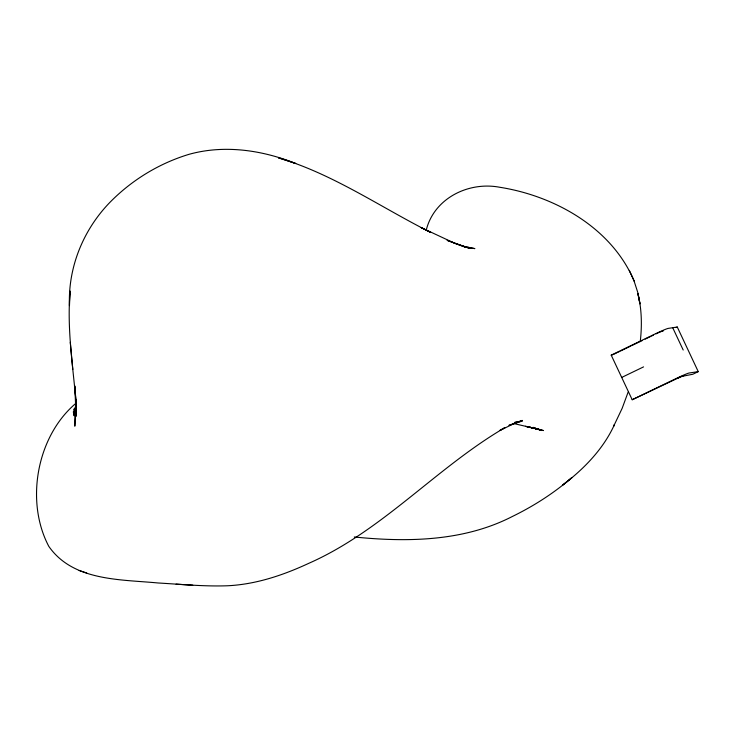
<?xml version="1.0" encoding="UTF-8"?>
<svg xmlns="http://www.w3.org/2000/svg" width="735" height="735" viewBox="0 0 735 735"><rect width="100%" height="100%" fill="white"/><g stroke="black" fill="none" stroke-linecap="round" stroke-linejoin="round"><path stroke-width="1.1" d="M75.733 399.509L74.823 426.19L75.843 406.804L74.152 415.688L76.1 408.173M640.24 341.674C642.096 325.669 641.811 309.316 637.916 293.632L639.955 303.904L637.796 292.521L633.919 280.513C611.373 227.62 554.521 195.877 499.662 187.25C468.535 181.334 434.073 198.211 426.199 230.285M74.152 415.688L76.063 405.757M628.094 392.205L622.141 408.366L613.697 426.098L614.442 424.628C603.316 449.094 583.976 468.884 562.799 484.981L571.812 477.676C554.052 492.983 534.198 505.763 513.168 516.089L512.754 516.282C464.07 541.456 407.622 542.366 354.307 536.991M76.256 407.227L73.509 414.228L76.091 408.348M76.091 407.603L73.27 412.179L76.128 407.75M75.971 407.061L73.822 409.514L75.916 407.153M75.319 403.809C36.676 436.875 25.1 501.61 48.822 546.39C73.142 581.229 120.292 579.345 158.154 582.984C181.205 584.307 204.238 586.585 227.363 585.777C255.789 584.435 283.067 575.266 308.7 563.359C382.503 530.808 436.195 467.782 505.083 427.531L499.837 430.462L515.088 423.112L522.245 420.42L508.951 425.372L522.291 421.045L514.463 422.487M611.208 355.134L654.949 334.03A12.339 0.671 -25.2 0 1 668.161 328.407L677.266 327.02L698.25 371.625L692.783 374.262L681.446 376.467L632.192 399.739L611.208 355.134L612.347 354.968M613.256 354.527L616.904 352.763M617.813 352.322L619.633 351.449M620.542 351.008L630.566 346.167M631.484 345.726L639.68 341.775M640.589 341.334L642.418 340.452M645.146 339.129L650.613 336.492M651.532 336.051L653.351 335.169M676.237 327.516L677.266 327.02M621.7 377.441L643.566 366.884M632.192 399.739L675.934 378.626A12.339 0.671 -25.2 0 1 689.145 373.003L698.25 371.625M656.089 333.855L656.585 333.616M677.073 378.452L683.679 375.64M657.099 333.368L658.174 332.872M658.725 332.624L659.782 332.156M660.287 331.935L661.886 331.292M662.391 331.117L663.264 330.952M514.39 422.551L518.386 422.303L514.987 422.34M464.254 247.226L468.526 247.355M176.088 584.15L192.763 585.198M468.011 247.576L474.883 248.605L461.975 246.004L447.128 240.354L469.821 248.43L455.002 243.404L421.183 227.593L430.673 232.416C380.252 207.031 333.019 173.975 278.446 157.841L295.746 163.51C262.22 150.078 224.34 144.492 189.07 154.313C159.082 163.363 131.583 180.176 109.699 202.575C83.22 229.936 67.951 267.411 69.467 305.613L70.147 291.097C66.775 329.115 73.142 367.022 76.284 404.838L74.786 385.893L76.1 416.313L75.889 399.528M535.016 428.487L525.534 426.328L539.233 429.479L513.857 423.562M539.233 429.479L529.714 427.219L543.468 430.563L533.95 428.202L541.759 430.535L533.298 427.421M79.15 570.489L86.702 572.96M533.105 427.375L535.677 428.386M672.709 327.709L683.201 350.016M629.316 270.379L634.268 281.321M70.294 342.326L72.811 369.475"/></g></svg>
